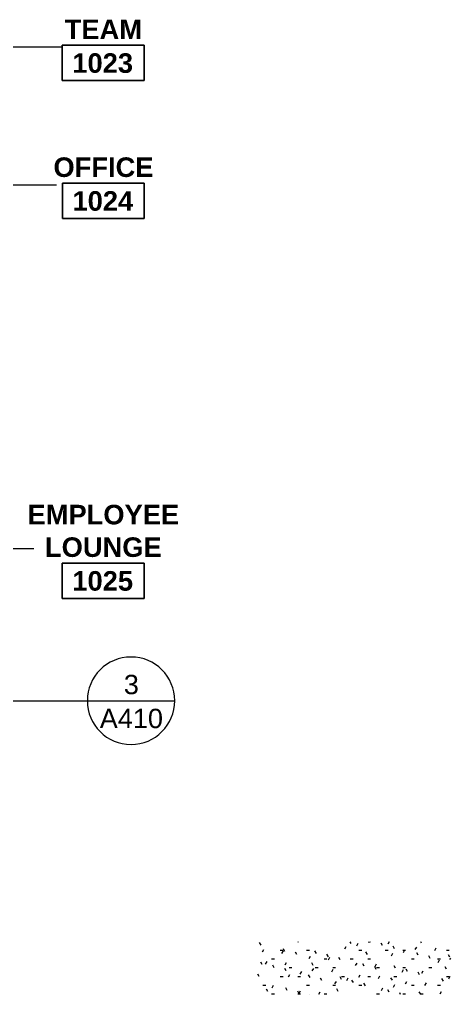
# Model space of a CAD drawing. Header units: inches. Extents: x 4387 to 7158, y 1246 to 2590.
# Drawn here: x 6286.7 to 6476.1, y 1282.3 to 1710.3 of the extents above; entities that cross this region are included whole.
import ezdxf

# ---------------------------------------------------------------- set-up
doc = ezdxf.new("R2010")
doc.units = ezdxf.units.IN
doc.header["$MEASUREMENT"] = 0
for name, color, linetype, lineweight in [('A-ANNO-SYMB', 150, 'Continuous', 9), ('A-AREA-IDEN', 2, 'Continuous', 9), ('A-DETL-GENF', 92, 'Continuous', 9)]:
    doc.layers.add(name, color=color, linetype=linetype, lineweight=lineweight)
doc.styles.add('Swis721 Lt BT', font='swissl.ttf', dxfattribs={"height": 8.514638})
doc.styles.add('Swis721 Lt BT_B', font='', dxfattribs={"height": 8.583975})
doc.styles.get('Swis721 Lt BT_B').set_extended_font_data('Swis721 Lt BT', bold=True)

# ---------------------------------------------------------------- blocks, each defined once
blk = doc.blocks.new('OTJ_ Room Tag - Room Name _ Number-360227-10TH FLOOR RCP')
at = {"layer": 'A-AREA-IDEN'}
for p, q in [((-0.1881, -0.1636), (-0.1881, -0.0018)), ((-0.1881, -0.0018), (0.1869, -0.0018)), ((0.1869, -0.0018), (-0.1881, -0.0018)), ((-0.1881, -0.0018), (-0.1881, -0.1636)), ((0.1869, -0.0018), (0.1869, -0.1636)), ((0.1869, -0.1636), (0.1869, -0.0018)), ((0.1869, -0.1636), (-0.1881, -0.1636)), ((-0.1881, -0.1636), (0.1869, -0.1636))]:
    blk.add_line(p, q, dxfattribs=at)
blk = doc.blocks.new('Ceiling Plan - Callout Head-3511279-10TH FLOOR RCP')
at = {"layer": 'A-ANNO-SYMB'}
blk.add_line((-0.2, 0), (0.2, 0), dxfattribs=at)
for start, end in [(360, 180), (180, 360)]:
    blk.add_arc((0, 0), 0.2, start, end, dxfattribs=at)

msp = doc.modelspace()

# ---------------------------------------------------------------- hatches: boundary and pattern name
at = {"layer": 'A-DETL-GENF'}
h = msp.add_hatch(dxfattribs=at)
h.set_pattern_fill('FP_43', style=0, pattern_type=2)
h.set_pattern_definition([(0, (0, 0), (15.36, 3.84), [1.267, -10.253, 1.267, -10.253, -61.44]), (0, (0, 0), (15.36, 3.84), [-23.04, 1.267, -21.773, 1.267, -10.253, -26.88]), (0, (0, 0), (15.36, 3.84), [-57.6, 1.267, -6.413, 1.267, -17.933]), (120, (5.76, 1.92), (-11.0055376, 11.3821502), [1.267, -10.253, 1.267, -10.253, -61.44]), (120, (5.76, 1.92), (-11.0055376, 11.3821502), [-23.04, 1.267, -21.773, 1.267, -10.253, -26.88]), (120, (5.76, 1.92), (-11.0055376, 11.3821502), [-57.6, 1.267, -6.413, 1.267, -17.933]), (240, (7.68, 9.6), (-4.3544624, -15.2221502), [1.267, -10.253, 1.267, -10.253, -61.44]), (240, (7.68, 9.6), (-4.3544624, -15.2221502), [-23.04, 1.267, -21.773, 1.267, -10.253, -26.88]), (240, (7.68, 9.6), (-4.3544624, -15.2221502), [-57.6, 1.267, -6.413, 1.267, -17.933])])
h.paths.add_polyline_path([(6391.4, 1282.28), (6476.07, 1282.28), (6476.07, 1305.34), (6391.4, 1305.34), (6391.4, 1283.28)], flags=0)

# ---------------------------------------------------------------- linework, layer by layer
at = {"layer": 'A-ANNO-SYMB'}
msp.add_line((6282.39, 1411.25), (6316.52, 1411.25), dxfattribs=at)
at = {"layer": 'A-AREA-IDEN'}
for p, q in [((6203.51, 1698.34), (6305.48, 1698.34)), ((5904.81, 1637.8), (6302.96, 1637.8)), ((6237.54, 1478.13), (6293.04, 1478.13))]:
    msp.add_line(p, q, dxfattribs=at)

# ---------------------------------------------------------------- block references
at = {"layer": 'A-ANNO-SYMB', "xscale": 95.99999999999994, "yscale": 95.99999999999994, "zscale": 95.99999999999994}
msp.add_blockref('Ceiling Plan - Callout Head-3511279-10TH FLOOR RCP', (6335.72, 1411.25), dxfattribs=at)
at = {"layer": 'A-AREA-IDEN', "xscale": 95.99999999999994, "yscale": 95.99999999999994, "zscale": 95.99999999999994}
for p in [(6323.54, 1699.2), (6323.6, 1638.66), (6323.54, 1471.85)]:
    msp.add_blockref('OTJ_ Room Tag - Room Name _ Number-360227-10TH FLOOR RCP', p, dxfattribs=at)

# ---------------------------------------------------------------- texts
at = {"layer": 'A-ANNO-SYMB', "attachment_point": 2, "line_spacing_factor": 1.00667, "style": 'Swis721 Lt BT'}
for s, insert, char_height, width in [('3', (6335.86, 1422.63), 8.51, 7.56), ('A410', (6335.86, 1407.73), 8.515, 31.428)]:
    msp.add_mtext(s, dxfattribs=dict(at, insert=insert, char_height=char_height, width=width))
at = {"layer": 'A-AREA-IDEN', "char_height": 8.584, "attachment_point": 2, "line_spacing_factor": 0.998538, "style": 'Swis721 Lt BT_B'}
for s, insert, width in [('TEAM', (6323.55, 1710.34), 36.936), ('1023', (6323.26, 1695.52), 30.672), ('OFFICE', (6323.61, 1649.8), 49.572), ('1024', (6323.33, 1634.97), 30.672), ('EMPLOYEE\\PLOUNGE', (6323.55, 1497.27), 73.224), ('1025', (6323.26, 1468.16), 30.672)]:
    msp.add_mtext(s, dxfattribs=dict(at, insert=insert, width=width))

doc.saveas('drawing.dxf')
